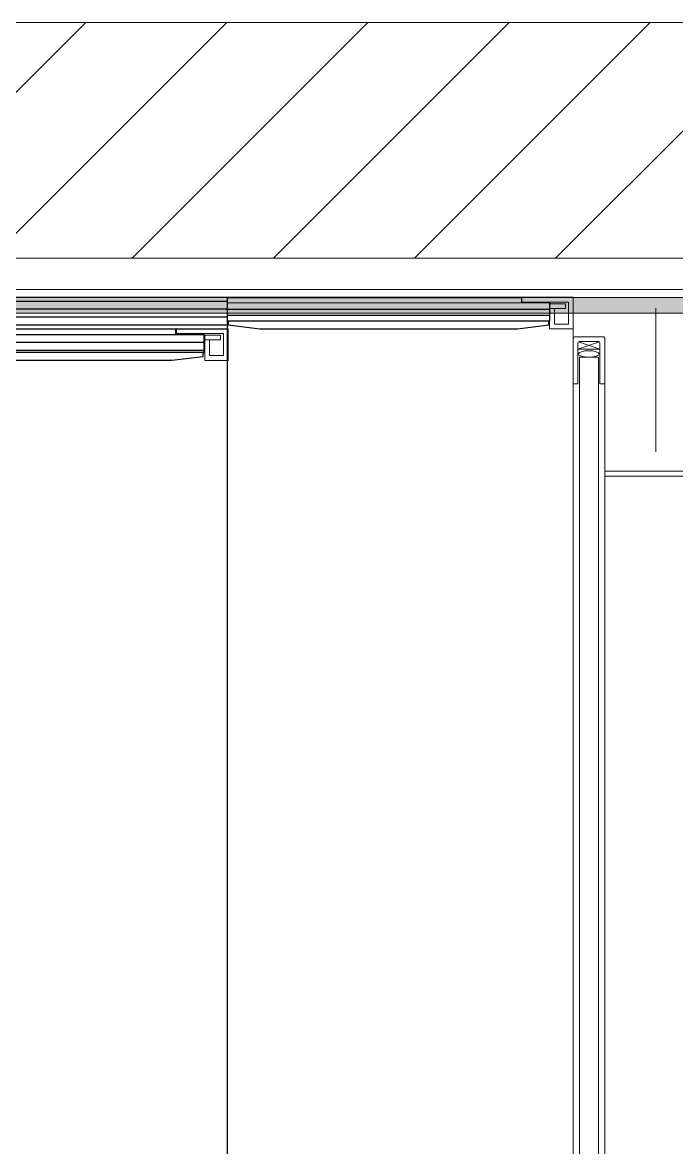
# Model space of a CAD drawing. Header units: millimetres. Extents: x -18512 to 101824, y -95768 to 52898.
# Drawn here: x 16913 to 17329, y -58613 to -57897 of the extents above; entities that cross this region are included whole.
import ezdxf

# ---------------------------------------------------------------- set-up
doc = ezdxf.new("R2010")
doc.units = ezdxf.units.MM
doc.header["$LTSCALE"] = 25
doc.layers.get('0').update_dxf_attribs({"color": 254, "lineweight": 0})
for name, color, linetype in [('1_Wall finish', 2, 'Continuous'), ('2_Doors', 2, 'Continuous'), ('3_Joinery', 1, 'Continuous'), ('AR WALL HATCH', 8, 'Continuous')]:
    doc.layers.add(name, color=color, linetype=linetype)
for name, color, linetype, lineweight in [('A200-1 Fine Outline', 8, 'Continuous', 9), ('A300-2 Openings', 4, 'Continuous', 15), ('A700-2 Joinery', 90, 'Continuous', 15), ('hatch', 252, 'Continuous', 0), ('I-FLR-TILE', 253, 'Continuous', 9), ('I-WALL', 2, 'Continuous', 9)]:
    doc.layers.add(name, color=color, linetype=linetype, lineweight=lineweight)

# ---------------------------------------------------------------- blocks, each defined once
blk = doc.blocks.new('gruyjruk')
at = {"layer": 'A700-2 Joinery', "elevation": 0}
blk.add_lwpolyline([(10393.47, 1765.82), (10383.45, 1765.82), (10383.45, 1756.82), (10397.47, 1756.82), (10397.47, 1786.82), (10400.47, 1786.82), (10400.47, 1753.82), (10380.45, 1753.82), (10380.45, 1768.82), (10396.47, 1768.82), (10396.47, 1758.82), (10393.47, 1758.82), (10393.47, 1768.82)], dxfattribs=at)

msp = doc.modelspace()

# ---------------------------------------------------------------- hatches: boundary and pattern name
at = {"layer": 'AR WALL HATCH', "lineweight": 5, "ltscale": 25}
h = msp.add_hatch(dxfattribs=at)
h.set_pattern_fill('ANSI31', color=256, scale=20, style=0)
h.set_pattern_definition([(45, (15109.02, 35539.32), (-44.90128, 44.90128), [])])
h.paths.add_polyline_path([(17998.09, -57972.35), (17998.09, -58047.35), (16208.09, -58047.35), (16208.09, -57897.35), (17998.09, -57897.35), (17998.09, -57927.35)])
at = {"layer": 'hatch', "lineweight": 9, "ltscale": 25}
h = msp.add_hatch(dxfattribs=at)
h.set_pattern_fill('AR-SAND', color=256, scale=0.1, style=0)
h.set_pattern_definition([(37.5, (15329.019, 35539.32), (-0.16000313, 4.89413237), [0, -3.8608, 0, -4.318, 0, -4.1275]), (7.5, (15329.019, 35539.32), (4.49523283, 7.168251), [0, -2.0828, 0, -3.4798, 0, -1.3335]), (327.5, (15325.895, 35539.32), (7.9099237, 0.01437185), [0, -1.27, 0, -4.572, 0, -5.969]), (317.5, (15325.895, 35539.32), (7.63556452, 2.22929323), [0, -0.635, 0, -2.9972, 0, -3.429])])
h.paths.add_polyline_path([(18293.09, -58082.35), (16243.09, -58082.35), (16233.09, -58072.35), (18293.09, -58072.35)])

# ---------------------------------------------------------------- linework, layer by layer
at = {"color": 252, "lineweight": 9}
for p, q in [((17315.68, -58170.68), (17315.68, -58079.08)), ((17878.29, -58182.94), (17283.09, -58182.94)), ((17283.09, -58182.94), (17878.29, -58182.94)), ((17283.09, -58186.12), (17878.29, -58186.12))]:
    msp.add_line(p, q, dxfattribs=at)
at = {"layer": '1_Wall finish', "color": 2, "lineweight": 0}
msp.add_line((17263.09, -58112.87, 0), (17263.09, -58082.35, 0), dxfattribs=at)
at = {"layer": '2_Doors', "color": 240, "elevation": 0}
for points in [[(17043.6, -58087.35), (17043.6, -58089.81), (17063.6, -58092.37), (17227.59, -58092.37), (17247.59, -58089.85), (17247.59, -58087.35), (17043.6, -58087.35)], [(16258.59, -58107.37), (16258.59, -58109.83), (16278.59, -58112.32), (17007.6, -58112.32), (17027.6, -58109.87), (17027.6, -58107.37), (16258.59, -58107.37)]]:
    msp.add_lwpolyline(points, dxfattribs=at)
at = {"layer": '3_Joinery', "color": 2}
msp.add_line((17263.09, -58072.35, 0), (17028.1, -58072.35, 0), dxfattribs=at)
at = {"layer": '3_Joinery', "color": 8}
for p, q in [((16243.09, -58074.7, 0), (17043.1, -58074.7, 0)), ((17248.09, -58075.87, 0), (17043.1, -58075.89, 0)), ((16243.09, -58079.7, 0), (17043.1, -58079.7, 0)), ((16243.09, -58084.7, 0), (17043.1, -58084.7, 0)), ((17248.09, -58080.12, 0), (17043.1, -58080.11, 0)), ((17248.09, -58083.85, 0), (17043.1, -58083.88, 0)), ((16243.09, -58089.7, 0), (17043.1, -58089.7, 0)), ((16258.09, -58095.92, 0), (17028.1, -58095.91, 0)), ((16258.09, -58100.92, 0), (17028.1, -58100.91, 0)), ((16258.09, -58105.92, 0), (17028.1, -58105.91, 0))]:
    msp.add_line(p, q, dxfattribs=at)
at = {"layer": '3_Joinery'}
msp.add_lwpolyline([(16243.09, -58092.37), (16243.09, -58672.33), (17043.1, -58672.36), (17043.09, -58072.35)], dxfattribs=at)
at = {"layer": '3_Joinery', "color": 2, "elevation": 0}
msp.add_lwpolyline([(16243.09, -58092.37), (17043.1, -58092.37), (17043.1, -58072.35), (16243.09, -58072.35)], close=True, dxfattribs=at)
for points in [[(17230.09, -58072.35), (17230.09, -58075.35), (17248.09, -58075.35), (17248.09, -58087.35), (17043.1, -58087.35), (17043.1, -58072.35), (17230.09, -58072.35)], [(17028.1, -58095.37), (17028.1, -58107.37), (16258.09, -58107.37), (16258.09, -58095.37), (16276.09, -58095.37), (16276.09, -58092.37), (17010.1, -58092.37), (17010.1, -58095.37), (17028.1, -58095.37)]]:
    msp.add_lwpolyline(points, dxfattribs=at)
at = {"layer": 'A200-1 Fine Outline', "lineweight": 0}
for p, q in [((17263.09, -58127.37, 0), (17263.09, -58796.29, 0)), ((17283.09, -58127.37, 0), (17283.09, -58796.29, 0))]:
    msp.add_line(p, q, dxfattribs=at)
at = {"layer": 'A300-2 Openings', "color": 2, "lineweight": 0}
for p, q in [((17263.09, -58098.37, 0), (17263.09, -58127.37, 0)), ((17282.09, -58097.37, 0), (17264.09, -58097.37, 0)), ((17267.09, -58100.37, 0), (17279.09, -58100.37, 0)), ((17283.09, -58098.37, 0), (17283.09, -58127.37, 0)), ((17266.09, -58127.37, 0), (17266.09, -58101.37, 0)), ((17266.09, -58105.37, 0), (17280.09, -58105.37, 0)), ((17280.09, -58101.37, 0), (17280.09, -58105.37, 0)), ((17280.09, -58105.37, 0), (17280.09, -58127.37, 0)), ((17267.09, -58813.29, 0), (17267.09, -58110.37, 0)), ((17267.09, -58110.37, 0), (17279.09, -58110.37, 0)), ((17279.09, -58813.29, 0), (17279.09, -58110.37, 0)), ((17263.09, -58127.37, 0), (17266.09, -58127.37, 0)), ((17283.09, -58127.37, 0), (17280.09, -58127.37, 0))]:
    msp.add_line(p, q, dxfattribs=at)
at = {"layer": 'A300-2 Openings', "color": 1, "lineweight": 0}
for p, q in [((17279.8, -58100.66, 0), (17266.09, -58105.37, 0)), ((17280.09, -58105.37, 0), (17266.39, -58100.66, 0))]:
    msp.add_line(p, q, dxfattribs=at)
at = {"layer": 'A300-2 Openings', "color": 2, "lineweight": 0}
for centre, start, end in [((17264.09, -58098.37, 0), 90.00011, 180), ((17267.09, -58101.37, 0), 90, 180), ((17279.09, -58101.37, 0), 0, 90), ((17282.09, -58098.37, 0), 0, 90.00011)]:
    msp.add_arc(centre, 1, start, end, dxfattribs=at)
at = {"layer": 'A300-2 Openings', "color": 1, "lineweight": 0}
msp.add_ellipse((17273, -58108.32, 0), major_axis=(6.67, 0), ratio=0.306216, start_param=1.570796326794263, end_param=7.853981633973848, dxfattribs=at)
at = {"layer": 'I-FLR-TILE', "lineweight": 9}
for points in [[(18048.09, -58047.35), (15988.09, -58047.35), (16008.09, -58067.35), (18068.09, -58067.35)], [(18073.09, -58082.35), (16023.09, -58082.35), (16013.09, -58072.35), (18073.09, -58072.35)]]:
    msp.add_lwpolyline(points, close=True, dxfattribs=at)
at = {"layer": 'I-WALL'}
for p, q in [((16208.09, -57897.35), (19248.42, -57897.35)), ((17998.09, -58047.35), (15988.09, -58047.35))]:
    msp.add_line(p, q, dxfattribs=at)

# ---------------------------------------------------------------- block references
at = {"color": 6, "rotation": 90}
for p in [(19016.91, -68472.82, 0), (18797.42, -68492.85, 0)]:
    msp.add_blockref('gruyjruk', p, dxfattribs=at)

doc.saveas('drawing.dxf')
